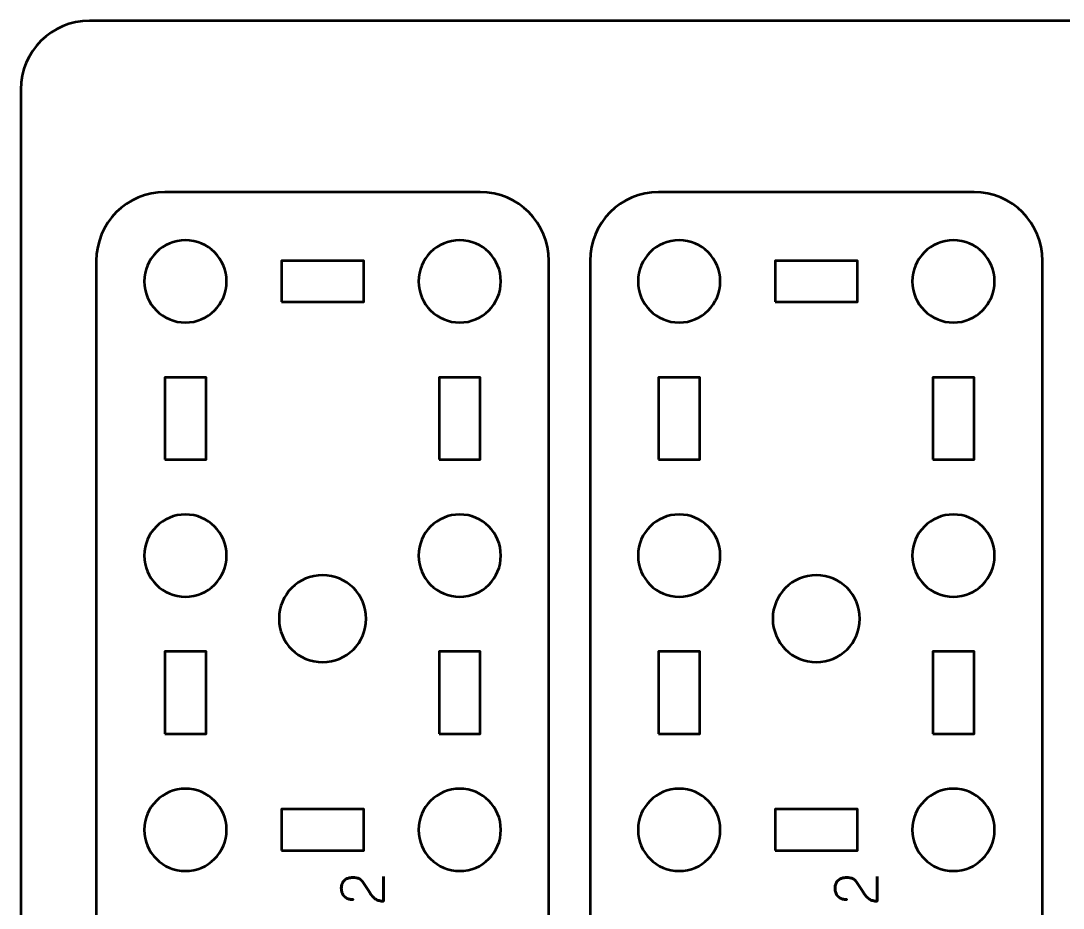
# Model space of a CAD drawing. Header units: centimetres. Extents: x -18.1 to -2.9, y -25.3 to -4.3.
# Drawn here: x -18.1 to -10.5, y -10.82 to -4.35 of the extents above; entities that cross this region are included whole.
import ezdxf

# ---------------------------------------------------------------- set-up
doc = ezdxf.new("R2010")
doc.units = ezdxf.units.CM
doc.header["$MEASUREMENT"] = 0
doc.layers.add('Layer 1', color=7, linetype='Continuous')

msp = doc.modelspace()

# ---------------------------------------------------------------- linework, layer by layer
at = {"layer": 'Layer 1', "color": 22, "lineweight": 53}
msp.add_open_spline([(-18.10003, -24.8499), (-18.10003, -24.8499), (-18.10003, -4.84994), (-18.10003, -4.84994), (-18.10003, -4.84994), (-18.10003, -4.57297), (-17.87694, -4.34998), (-17.59994, -4.34998), (-17.59994, -4.34998), (-17.59994, -4.34998), (-3.40007, -4.34998), (-3.40007, -4.34998), (-3.40007, -4.34998), (-3.12293, -4.34998), (-2.89997, -4.57297), (-2.89997, -4.84994), (-2.89997, -4.84994), (-2.89997, -4.84994), (-2.89997, -24.8499), (-2.89997, -24.8499), (-2.89997, -24.8499), (-2.89997, -25.1269), (-3.12293, -25.34999), (-3.40007, -25.34999), (-3.40007, -25.34999), (-3.40007, -25.34999), (-17.59994, -25.34999), (-17.59994, -25.34999), (-17.59994, -25.34999), (-17.87694, -25.34999), (-18.10003, -25.1269), (-18.10003, -24.8499)], degree=3, knots=[0, 0, 0, 0, 0.125, 0.125, 0.125, 0.125, 0.25, 0.25, 0.25, 0.25, 0.375, 0.375, 0.375, 0.375, 0.5, 0.5, 0.5, 0.5, 0.625, 0.625, 0.625, 0.625, 0.75, 0.75, 0.75, 0.75, 0.875, 0.875, 0.875, 0.875, 1, 1, 1, 1], dxfattribs=at)
at = {"layer": 'Layer 1', "color": 2, "lineweight": 53}
for points in [[(-17.54998, -16.39987), (-17.54998, -16.39987), (-17.54998, -6.09991), (-17.54998, -6.09991), (-17.54998, -6.09991), (-17.54998, -5.82294), (-17.32688, -5.59995), (-17.04988, -5.59995), (-17.04988, -5.59995), (-17.04988, -5.59995), (-14.74996, -5.59995), (-14.74996, -5.59995), (-14.74996, -5.59995), (-14.47295, -5.59995), (-14.25, -5.82294), (-14.25, -6.09991), (-14.25, -6.09991), (-14.25, -6.09991), (-14.25, -16.39987), (-14.25, -16.39987), (-14.25, -16.39987), (-14.25, -16.67686), (-14.47295, -16.89995), (-14.74996, -16.89995), (-14.74996, -16.89995), (-14.74996, -16.89995), (-17.04988, -16.89995), (-17.04988, -16.89995), (-17.04988, -16.89995), (-17.32688, -16.89995), (-17.54998, -16.67686), (-17.54998, -16.39987)], [(-13.94998, -16.39987), (-13.94998, -16.39987), (-13.94998, -6.09991), (-13.94998, -6.09991), (-13.94998, -6.09991), (-13.94998, -5.82294), (-13.72688, -5.59995), (-13.44988, -5.59995), (-13.44988, -5.59995), (-13.44988, -5.59995), (-11.14996, -5.59995), (-11.14996, -5.59995), (-11.14996, -5.59995), (-10.87295, -5.59995), (-10.65, -5.82294), (-10.65, -6.09991), (-10.65, -6.09991), (-10.65, -6.09991), (-10.65, -16.39987), (-10.65, -16.39987), (-10.65, -16.39987), (-10.65, -16.67686), (-10.87295, -16.89995), (-11.14996, -16.89995), (-11.14996, -16.89995), (-11.14996, -16.89995), (-13.44988, -16.89995), (-13.44988, -16.89995), (-13.44988, -16.89995), (-13.72688, -16.89995), (-13.94998, -16.67686), (-13.94998, -16.39987)]]:
    msp.add_open_spline(points, degree=3, knots=[0, 0, 0, 0, 0.125, 0.125, 0.125, 0.125, 0.25, 0.25, 0.25, 0.25, 0.375, 0.375, 0.375, 0.375, 0.5, 0.5, 0.5, 0.5, 0.625, 0.625, 0.625, 0.625, 0.75, 0.75, 0.75, 0.75, 0.875, 0.875, 0.875, 0.875, 1, 1, 1, 1], dxfattribs=at)
at = {"layer": 'Layer 1', "color": 250, "lineweight": 53}
for points in [[(-16.89995, -5.94998), (-16.73418, -5.94998), (-16.59995, -6.08421), (-16.59995, -6.24998), (-16.59995, -6.24998), (-16.59995, -6.41565), (-16.73418, -6.54998), (-16.89995, -6.54998), (-16.89995, -6.54998), (-17.06561, -6.54998), (-17.19995, -6.41565), (-17.19995, -6.24998), (-17.19995, -6.24998), (-17.19995, -6.08421), (-17.06561, -5.94998), (-16.89995, -5.94998)], [(-14.89989, -5.94998), (-14.73426, -5.94998), (-14.59988, -6.08421), (-14.59988, -6.24998), (-14.59988, -6.24998), (-14.59988, -6.41565), (-14.73426, -6.54998), (-14.89989, -6.54998), (-14.89989, -6.54998), (-15.06566, -6.54998), (-15.19989, -6.41565), (-15.19989, -6.24998), (-15.19989, -6.24998), (-15.19989, -6.08421), (-15.06566, -5.94998), (-14.89989, -5.94998)], [(-13.29995, -5.94998), (-13.13418, -5.94998), (-12.99995, -6.08421), (-12.99995, -6.24998), (-12.99995, -6.24998), (-12.99995, -6.41565), (-13.13418, -6.54998), (-13.29995, -6.54998), (-13.29995, -6.54998), (-13.46561, -6.54998), (-13.59995, -6.41565), (-13.59995, -6.24998), (-13.59995, -6.24998), (-13.59995, -6.08421), (-13.46561, -5.94998), (-13.29995, -5.94998)], [(-11.29989, -5.94998), (-11.13426, -5.94998), (-10.99988, -6.08421), (-10.99988, -6.24998), (-10.99988, -6.24998), (-10.99988, -6.41565), (-11.13426, -6.54998), (-11.29989, -6.54998), (-11.29989, -6.54998), (-11.46566, -6.54998), (-11.59989, -6.41565), (-11.59989, -6.24998), (-11.59989, -6.24998), (-11.59989, -6.08421), (-11.46566, -5.94998), (-11.29989, -5.94998)], [(-16.19993, -6.39994), (-16.19993, -6.39994), (-16.19993, -6.09994), (-16.19993, -6.09994), (-16.19993, -6.09994), (-16.19993, -6.09994), (-15.59994, -6.09994), (-15.59994, -6.09994), (-15.59994, -6.09994), (-15.59994, -6.09994), (-15.59994, -6.39994), (-15.59994, -6.39994), (-15.59994, -6.39994), (-15.59994, -6.39994), (-16.19993, -6.39994), (-16.19993, -6.39994)], [(-12.59993, -6.39994), (-12.59993, -6.39994), (-12.59993, -6.09994), (-12.59993, -6.09994), (-12.59993, -6.09994), (-12.59993, -6.09994), (-11.99994, -6.09994), (-11.99994, -6.09994), (-11.99994, -6.09994), (-11.99994, -6.09994), (-11.99994, -6.39994), (-11.99994, -6.39994), (-11.99994, -6.39994), (-11.99994, -6.39994), (-12.59993, -6.39994), (-12.59993, -6.39994)], [(-17.04988, -7.5499), (-17.04988, -7.5499), (-17.04988, -6.94989), (-17.04988, -6.94989), (-17.04988, -6.94989), (-17.04988, -6.94989), (-16.74988, -6.94989), (-16.74988, -6.94989), (-16.74988, -6.94989), (-16.74988, -6.94989), (-16.74988, -7.5499), (-16.74988, -7.5499), (-16.74988, -7.5499), (-16.74988, -7.5499), (-17.04988, -7.5499), (-17.04988, -7.5499)], [(-15.04996, -7.5499), (-15.04996, -7.5499), (-15.04996, -6.94989), (-15.04996, -6.94989), (-15.04996, -6.94989), (-15.04996, -6.94989), (-14.74996, -6.94989), (-14.74996, -6.94989), (-14.74996, -6.94989), (-14.74996, -6.94989), (-14.74996, -7.5499), (-14.74996, -7.5499), (-14.74996, -7.5499), (-14.74996, -7.5499), (-15.04996, -7.5499), (-15.04996, -7.5499)], [(-13.44988, -7.5499), (-13.44988, -7.5499), (-13.44988, -6.94989), (-13.44988, -6.94989), (-13.44988, -6.94989), (-13.44988, -6.94989), (-13.14988, -6.94989), (-13.14988, -6.94989), (-13.14988, -6.94989), (-13.14988, -6.94989), (-13.14988, -7.5499), (-13.14988, -7.5499), (-13.14988, -7.5499), (-13.14988, -7.5499), (-13.44988, -7.5499), (-13.44988, -7.5499)], [(-11.44996, -7.5499), (-11.44996, -7.5499), (-11.44996, -6.94989), (-11.44996, -6.94989), (-11.44996, -6.94989), (-11.44996, -6.94989), (-11.14996, -6.94989), (-11.14996, -6.94989), (-11.14996, -6.94989), (-11.14996, -6.94989), (-11.14996, -7.5499), (-11.14996, -7.5499), (-11.14996, -7.5499), (-11.14996, -7.5499), (-11.44996, -7.5499), (-11.44996, -7.5499)], [(-16.89995, -7.94998), (-16.73418, -7.94998), (-16.59995, -8.08421), (-16.59995, -8.24998), (-16.59995, -8.24998), (-16.59995, -8.41565), (-16.73418, -8.54998), (-16.89995, -8.54998), (-16.89995, -8.54998), (-17.06561, -8.54998), (-17.19995, -8.41565), (-17.19995, -8.24998), (-17.19995, -8.24998), (-17.19995, -8.08421), (-17.06561, -7.94998), (-16.89995, -7.94998)], [(-14.89989, -7.94998), (-14.73426, -7.94998), (-14.59988, -8.08421), (-14.59988, -8.24998), (-14.59988, -8.24998), (-14.59988, -8.41565), (-14.73426, -8.54998), (-14.89989, -8.54998), (-14.89989, -8.54998), (-15.06566, -8.54998), (-15.19989, -8.41565), (-15.19989, -8.24998), (-15.19989, -8.24998), (-15.19989, -8.08421), (-15.06566, -7.94998), (-14.89989, -7.94998)], [(-13.29995, -7.94998), (-13.13418, -7.94998), (-12.99995, -8.08421), (-12.99995, -8.24998), (-12.99995, -8.24998), (-12.99995, -8.41565), (-13.13418, -8.54998), (-13.29995, -8.54998), (-13.29995, -8.54998), (-13.46561, -8.54998), (-13.59995, -8.41565), (-13.59995, -8.24998), (-13.59995, -8.24998), (-13.59995, -8.08421), (-13.46561, -7.94998), (-13.29995, -7.94998)], [(-11.29989, -7.94998), (-11.13426, -7.94998), (-10.99988, -8.08421), (-10.99988, -8.24998), (-10.99988, -8.24998), (-10.99988, -8.41565), (-11.13426, -8.54998), (-11.29989, -8.54998), (-11.29989, -8.54998), (-11.46566, -8.54998), (-11.59989, -8.41565), (-11.59989, -8.24998), (-11.59989, -8.24998), (-11.59989, -8.08421), (-11.46566, -7.94998), (-11.29989, -7.94998)], [(-16.21749, -8.70993), (-16.21749, -8.53461), (-16.07531, -8.39243), (-15.89999, -8.39243), (-15.89999, -8.39243), (-15.72467, -8.39243), (-15.58249, -8.53461), (-15.58249, -8.70993), (-15.58249, -8.70993), (-15.58249, -8.88525), (-15.72467, -9.02743), (-15.89999, -9.02743), (-15.89999, -9.02743), (-16.07531, -9.02743), (-16.21749, -8.88525), (-16.21749, -8.70993)], [(-12.61749, -8.70993), (-12.61749, -8.53461), (-12.47531, -8.39243), (-12.29999, -8.39243), (-12.29999, -8.39243), (-12.12467, -8.39243), (-11.98249, -8.53461), (-11.98249, -8.70993), (-11.98249, -8.70993), (-11.98249, -8.88525), (-12.12467, -9.02743), (-12.29999, -9.02743), (-12.29999, -9.02743), (-12.47531, -9.02743), (-12.61749, -8.88525), (-12.61749, -8.70993)], [(-17.04988, -9.5499), (-17.04988, -9.5499), (-17.04988, -8.94989), (-17.04988, -8.94989), (-17.04988, -8.94989), (-17.04988, -8.94989), (-16.74988, -8.94989), (-16.74988, -8.94989), (-16.74988, -8.94989), (-16.74988, -8.94989), (-16.74988, -9.5499), (-16.74988, -9.5499), (-16.74988, -9.5499), (-16.74988, -9.5499), (-17.04988, -9.5499), (-17.04988, -9.5499)], [(-15.04996, -9.5499), (-15.04996, -9.5499), (-15.04996, -8.94989), (-15.04996, -8.94989), (-15.04996, -8.94989), (-15.04996, -8.94989), (-14.74996, -8.94989), (-14.74996, -8.94989), (-14.74996, -8.94989), (-14.74996, -8.94989), (-14.74996, -9.5499), (-14.74996, -9.5499), (-14.74996, -9.5499), (-14.74996, -9.5499), (-15.04996, -9.5499), (-15.04996, -9.5499)], [(-13.44988, -9.5499), (-13.44988, -9.5499), (-13.44988, -8.94989), (-13.44988, -8.94989), (-13.44988, -8.94989), (-13.44988, -8.94989), (-13.14988, -8.94989), (-13.14988, -8.94989), (-13.14988, -8.94989), (-13.14988, -8.94989), (-13.14988, -9.5499), (-13.14988, -9.5499), (-13.14988, -9.5499), (-13.14988, -9.5499), (-13.44988, -9.5499), (-13.44988, -9.5499)], [(-11.44996, -9.5499), (-11.44996, -9.5499), (-11.44996, -8.94989), (-11.44996, -8.94989), (-11.44996, -8.94989), (-11.44996, -8.94989), (-11.14996, -8.94989), (-11.14996, -8.94989), (-11.14996, -8.94989), (-11.14996, -8.94989), (-11.14996, -9.5499), (-11.14996, -9.5499), (-11.14996, -9.5499), (-11.14996, -9.5499), (-11.44996, -9.5499), (-11.44996, -9.5499)], [(-16.89995, -9.94995), (-16.73418, -9.94995), (-16.59995, -10.08427), (-16.59995, -10.24994), (-16.59995, -10.24994), (-16.59995, -10.41557), (-16.73418, -10.54994), (-16.89995, -10.54994), (-16.89995, -10.54994), (-17.06561, -10.54994), (-17.19995, -10.41557), (-17.19995, -10.24994), (-17.19995, -10.24994), (-17.19995, -10.08427), (-17.06561, -9.94995), (-16.89995, -9.94995)], [(-14.89989, -9.94995), (-14.73426, -9.94995), (-14.59988, -10.08427), (-14.59988, -10.24994), (-14.59988, -10.24994), (-14.59988, -10.41557), (-14.73426, -10.54994), (-14.89989, -10.54994), (-14.89989, -10.54994), (-15.06566, -10.54994), (-15.19989, -10.41557), (-15.19989, -10.24994), (-15.19989, -10.24994), (-15.19989, -10.08427), (-15.06566, -9.94995), (-14.89989, -9.94995)], [(-13.29995, -9.94995), (-13.13418, -9.94995), (-12.99995, -10.08427), (-12.99995, -10.24994), (-12.99995, -10.24994), (-12.99995, -10.41557), (-13.13418, -10.54994), (-13.29995, -10.54994), (-13.29995, -10.54994), (-13.46561, -10.54994), (-13.59995, -10.41557), (-13.59995, -10.24994), (-13.59995, -10.24994), (-13.59995, -10.08427), (-13.46561, -9.94995), (-13.29995, -9.94995)], [(-11.29989, -9.94995), (-11.13426, -9.94995), (-10.99988, -10.08427), (-10.99988, -10.24994), (-10.99988, -10.24994), (-10.99988, -10.41557), (-11.13426, -10.54994), (-11.29989, -10.54994), (-11.29989, -10.54994), (-11.46566, -10.54994), (-11.59989, -10.41557), (-11.59989, -10.24994), (-11.59989, -10.24994), (-11.59989, -10.08427), (-11.46566, -9.94995), (-11.29989, -9.94995)], [(-16.19993, -10.40001), (-16.19993, -10.40001), (-16.19993, -10.10001), (-16.19993, -10.10001), (-16.19993, -10.10001), (-16.19993, -10.10001), (-15.59994, -10.10001), (-15.59994, -10.10001), (-15.59994, -10.10001), (-15.59994, -10.10001), (-15.59994, -10.40001), (-15.59994, -10.40001), (-15.59994, -10.40001), (-15.59994, -10.40001), (-16.19993, -10.40001), (-16.19993, -10.40001)], [(-12.59993, -10.40001), (-12.59993, -10.40001), (-12.59993, -10.10001), (-12.59993, -10.10001), (-12.59993, -10.10001), (-12.59993, -10.10001), (-11.99994, -10.10001), (-11.99994, -10.10001), (-11.99994, -10.10001), (-11.99994, -10.10001), (-11.99994, -10.40001), (-11.99994, -10.40001), (-11.99994, -10.40001), (-11.99994, -10.40001), (-12.59993, -10.40001), (-12.59993, -10.40001)]]:
    msp.add_open_spline(points, degree=3, knots=[0, 0, 0, 0, 0.25, 0.25, 0.25, 0.25, 0.5, 0.5, 0.5, 0.5, 0.75, 0.75, 0.75, 0.75, 1, 1, 1, 1], dxfattribs=at)
at = {"layer": 'Layer 1', "color": 30, "lineweight": 53}
for points in [[(-15.45567, -10.58935), (-15.45567, -10.58935), (-15.45567, -10.77096), (-15.45567, -10.77096), (-15.45567, -10.77096), (-15.46795, -10.77061), (-15.47881, -10.76906), (-15.48813, -10.76644), (-15.48813, -10.76644), (-15.49744, -10.76376), (-15.50562, -10.76017), (-15.51268, -10.75572), (-15.51268, -10.75572), (-15.51973, -10.7512), (-15.52601, -10.74605), (-15.53152, -10.7402), (-15.53152, -10.7402), (-15.53709, -10.73434), (-15.54217, -10.72806), (-15.54697, -10.72129), (-15.54697, -10.72129), (-15.5517, -10.71452), (-15.55642, -10.70753), (-15.56108, -10.70026), (-15.56108, -10.70026), (-15.56108, -10.70026), (-15.60934, -10.62787), (-15.60934, -10.62787), (-15.60934, -10.62787), (-15.61456, -10.62047), (-15.6202, -10.61468), (-15.62641, -10.61059), (-15.62641, -10.61059), (-15.63255, -10.60643), (-15.63904, -10.60353), (-15.64582, -10.60177), (-15.64582, -10.60177), (-15.65266, -10.60008), (-15.65957, -10.59902), (-15.6667, -10.59867), (-15.6667, -10.59867), (-15.67383, -10.59831), (-15.68095, -10.59817), (-15.68808, -10.59824), (-15.68808, -10.59824), (-15.69393, -10.59824), (-15.70021, -10.59902), (-15.70699, -10.60057), (-15.70699, -10.60057), (-15.71369, -10.60219), (-15.72039, -10.60473), (-15.72702, -10.60833), (-15.72702, -10.60833), (-15.73366, -10.61193), (-15.73972, -10.61673), (-15.74523, -10.62272), (-15.74523, -10.62272), (-15.75066, -10.62872), (-15.75503, -10.63613), (-15.75835, -10.64495), (-15.75835, -10.64495), (-15.76167, -10.65377), (-15.76336, -10.66414), (-15.76343, -10.67613), (-15.76343, -10.67613), (-15.76336, -10.6882), (-15.76167, -10.69885), (-15.75842, -10.70803), (-15.75842, -10.70803), (-15.75518, -10.7172), (-15.75066, -10.72503), (-15.74495, -10.73152), (-15.74495, -10.73152), (-15.73923, -10.73801), (-15.7326, -10.74323), (-15.72519, -10.74732), (-15.72519, -10.74732), (-15.71778, -10.75142), (-15.70988, -10.75438), (-15.70155, -10.75628), (-15.70155, -10.75628), (-15.69323, -10.75819), (-15.68476, -10.75911), (-15.67622, -10.75911), (-15.67622, -10.75911), (-15.68476, -10.75911), (-15.69323, -10.75819), (-15.70155, -10.75628), (-15.70155, -10.75628), (-15.70988, -10.75438), (-15.71778, -10.75142), (-15.72519, -10.74732), (-15.72519, -10.74732), (-15.7326, -10.74323), (-15.73923, -10.73801), (-15.74495, -10.73152), (-15.74495, -10.73152), (-15.75066, -10.72503), (-15.75518, -10.7172), (-15.75842, -10.70803), (-15.75842, -10.70803), (-15.76167, -10.69885), (-15.76336, -10.6882), (-15.76343, -10.67613), (-15.76343, -10.67613), (-15.76336, -10.66414), (-15.76167, -10.65377), (-15.75835, -10.64495), (-15.75835, -10.64495), (-15.75503, -10.63613), (-15.75066, -10.62872), (-15.74523, -10.62272), (-15.74523, -10.62272), (-15.73972, -10.61673), (-15.73366, -10.61193), (-15.72702, -10.60833), (-15.72702, -10.60833), (-15.72039, -10.60473), (-15.71369, -10.60219), (-15.70699, -10.60057), (-15.70699, -10.60057), (-15.70021, -10.59902), (-15.69393, -10.59824), (-15.68808, -10.59824), (-15.68808, -10.59824), (-15.68095, -10.59817), (-15.67383, -10.59831), (-15.6667, -10.59867), (-15.6667, -10.59867), (-15.65957, -10.59902), (-15.65266, -10.60008), (-15.64582, -10.60177), (-15.64582, -10.60177), (-15.63904, -10.60353), (-15.63255, -10.60643), (-15.62641, -10.61059), (-15.62641, -10.61059), (-15.6202, -10.61468), (-15.61456, -10.62047), (-15.60934, -10.62787), (-15.60934, -10.62787), (-15.60934, -10.62787), (-15.56108, -10.70026), (-15.56108, -10.70026), (-15.56108, -10.70026), (-15.55642, -10.70753), (-15.5517, -10.71452), (-15.54697, -10.72129), (-15.54697, -10.72129), (-15.54217, -10.72806), (-15.53709, -10.73434), (-15.53152, -10.7402), (-15.53152, -10.7402), (-15.52601, -10.74605), (-15.51973, -10.7512), (-15.51268, -10.75572), (-15.51268, -10.75572), (-15.50562, -10.76017), (-15.49744, -10.76376), (-15.48813, -10.76644), (-15.48813, -10.76644), (-15.47881, -10.76906), (-15.46795, -10.77061), (-15.45567, -10.77096), (-15.45567, -10.77096), (-15.45567, -10.77096), (-15.45567, -10.58935), (-15.45567, -10.58935)], [(-11.85567, -10.58935), (-11.85567, -10.58935), (-11.85567, -10.77096), (-11.85567, -10.77096), (-11.85567, -10.77096), (-11.86795, -10.77061), (-11.87881, -10.76906), (-11.88813, -10.76644), (-11.88813, -10.76644), (-11.89744, -10.76376), (-11.90562, -10.76017), (-11.91268, -10.75572), (-11.91268, -10.75572), (-11.91973, -10.7512), (-11.92601, -10.74605), (-11.93152, -10.7402), (-11.93152, -10.7402), (-11.93709, -10.73434), (-11.94217, -10.72806), (-11.94697, -10.72129), (-11.94697, -10.72129), (-11.9517, -10.71452), (-11.95642, -10.70753), (-11.96108, -10.70026), (-11.96108, -10.70026), (-11.96108, -10.70026), (-12.00934, -10.62787), (-12.00934, -10.62787), (-12.00934, -10.62787), (-12.01456, -10.62047), (-12.0202, -10.61468), (-12.02641, -10.61059), (-12.02641, -10.61059), (-12.03255, -10.60643), (-12.03904, -10.60353), (-12.04582, -10.60177), (-12.04582, -10.60177), (-12.05266, -10.60008), (-12.05957, -10.59902), (-12.0667, -10.59867), (-12.0667, -10.59867), (-12.07383, -10.59831), (-12.08095, -10.59817), (-12.08808, -10.59824), (-12.08808, -10.59824), (-12.09393, -10.59824), (-12.10021, -10.59902), (-12.10699, -10.60057), (-12.10699, -10.60057), (-12.11369, -10.60219), (-12.12039, -10.60473), (-12.12702, -10.60833), (-12.12702, -10.60833), (-12.13366, -10.61193), (-12.13972, -10.61673), (-12.14523, -10.62272), (-12.14523, -10.62272), (-12.15066, -10.62872), (-12.15503, -10.63613), (-12.15835, -10.64495), (-12.15835, -10.64495), (-12.16167, -10.65377), (-12.16336, -10.66414), (-12.16343, -10.67613), (-12.16343, -10.67613), (-12.16336, -10.6882), (-12.16167, -10.69885), (-12.15842, -10.70803), (-12.15842, -10.70803), (-12.15518, -10.7172), (-12.15066, -10.72503), (-12.14495, -10.73152), (-12.14495, -10.73152), (-12.13923, -10.73801), (-12.1326, -10.74323), (-12.12519, -10.74732), (-12.12519, -10.74732), (-12.11778, -10.75142), (-12.10988, -10.75438), (-12.10155, -10.75628), (-12.10155, -10.75628), (-12.09323, -10.75819), (-12.08476, -10.75911), (-12.07622, -10.75911), (-12.07622, -10.75911), (-12.08476, -10.75911), (-12.09323, -10.75819), (-12.10155, -10.75628), (-12.10155, -10.75628), (-12.10988, -10.75438), (-12.11778, -10.75142), (-12.12519, -10.74732), (-12.12519, -10.74732), (-12.1326, -10.74323), (-12.13923, -10.73801), (-12.14495, -10.73152), (-12.14495, -10.73152), (-12.15066, -10.72503), (-12.15518, -10.7172), (-12.15842, -10.70803), (-12.15842, -10.70803), (-12.16167, -10.69885), (-12.16336, -10.6882), (-12.16343, -10.67613), (-12.16343, -10.67613), (-12.16336, -10.66414), (-12.16167, -10.65377), (-12.15835, -10.64495), (-12.15835, -10.64495), (-12.15503, -10.63613), (-12.15066, -10.62872), (-12.14523, -10.62272), (-12.14523, -10.62272), (-12.13972, -10.61673), (-12.13366, -10.61193), (-12.12702, -10.60833), (-12.12702, -10.60833), (-12.12039, -10.60473), (-12.11369, -10.60219), (-12.10699, -10.60057), (-12.10699, -10.60057), (-12.10021, -10.59902), (-12.09393, -10.59824), (-12.08808, -10.59824), (-12.08808, -10.59824), (-12.08095, -10.59817), (-12.07383, -10.59831), (-12.0667, -10.59867), (-12.0667, -10.59867), (-12.05957, -10.59902), (-12.05266, -10.60008), (-12.04582, -10.60177), (-12.04582, -10.60177), (-12.03904, -10.60353), (-12.03255, -10.60643), (-12.02641, -10.61059), (-12.02641, -10.61059), (-12.0202, -10.61468), (-12.01456, -10.62047), (-12.00934, -10.62787), (-12.00934, -10.62787), (-12.00934, -10.62787), (-11.96108, -10.70026), (-11.96108, -10.70026), (-11.96108, -10.70026), (-11.95642, -10.70753), (-11.9517, -10.71452), (-11.94697, -10.72129), (-11.94697, -10.72129), (-11.94217, -10.72806), (-11.93709, -10.73434), (-11.93152, -10.7402), (-11.93152, -10.7402), (-11.92601, -10.74605), (-11.91973, -10.7512), (-11.91268, -10.75572), (-11.91268, -10.75572), (-11.90562, -10.76017), (-11.89744, -10.76376), (-11.88813, -10.76644), (-11.88813, -10.76644), (-11.87881, -10.76906), (-11.86795, -10.77061), (-11.85567, -10.77096), (-11.85567, -10.77096), (-11.85567, -10.77096), (-11.85567, -10.58935), (-11.85567, -10.58935)]]:
    msp.add_open_spline(points, degree=3, knots=[0, 0, 0, 0, 0.0238095, 0.0238095, 0.0238095, 0.0238095, 0.047619, 0.047619, 0.047619, 0.047619, 0.0714286, 0.0714286, 0.0714286, 0.0714286, 0.0952381, 0.0952381, 0.0952381, 0.0952381, 0.1190476, 0.1190476, 0.1190476, 0.1190476, 0.1428571, 0.1428571, 0.1428571, 0.1428571, 0.1666667, 0.1666667, 0.1666667, 0.1666667, 0.1904762, 0.1904762, 0.1904762, 0.1904762, 0.2142857, 0.2142857, 0.2142857, 0.2142857, 0.2380952, 0.2380952, 0.2380952, 0.2380952, 0.2619048, 0.2619048, 0.2619048, 0.2619048, 0.2857143, 0.2857143, 0.2857143, 0.2857143, 0.3095238, 0.3095238, 0.3095238, 0.3095238, 0.3333333, 0.3333333, 0.3333333, 0.3333333, 0.3571429, 0.3571429, 0.3571429, 0.3571429, 0.3809524, 0.3809524, 0.3809524, 0.3809524, 0.4047619, 0.4047619, 0.4047619, 0.4047619, 0.4285714, 0.4285714, 0.4285714, 0.4285714, 0.452381, 0.452381, 0.452381, 0.452381, 0.4761905, 0.4761905, 0.4761905, 0.4761905, 0.5, 0.5, 0.5, 0.5, 0.5238095, 0.5238095, 0.5238095, 0.5238095, 0.547619, 0.547619, 0.547619, 0.547619, 0.5714286, 0.5714286, 0.5714286, 0.5714286, 0.5952381, 0.5952381, 0.5952381, 0.5952381, 0.6190476, 0.6190476, 0.6190476, 0.6190476, 0.6428571, 0.6428571, 0.6428571, 0.6428571, 0.6666667, 0.6666667, 0.6666667, 0.6666667, 0.6904762, 0.6904762, 0.6904762, 0.6904762, 0.7142857, 0.7142857, 0.7142857, 0.7142857, 0.7380952, 0.7380952, 0.7380952, 0.7380952, 0.7619048, 0.7619048, 0.7619048, 0.7619048, 0.7857143, 0.7857143, 0.7857143, 0.7857143, 0.8095238, 0.8095238, 0.8095238, 0.8095238, 0.8333333, 0.8333333, 0.8333333, 0.8333333, 0.8571429, 0.8571429, 0.8571429, 0.8571429, 0.8809524, 0.8809524, 0.8809524, 0.8809524, 0.9047619, 0.9047619, 0.9047619, 0.9047619, 0.9285714, 0.9285714, 0.9285714, 0.9285714, 0.952381, 0.952381, 0.952381, 0.952381, 0.9761905, 0.9761905, 0.9761905, 0.9761905, 1, 1, 1, 1], dxfattribs=at)

doc.saveas('drawing.dxf')
